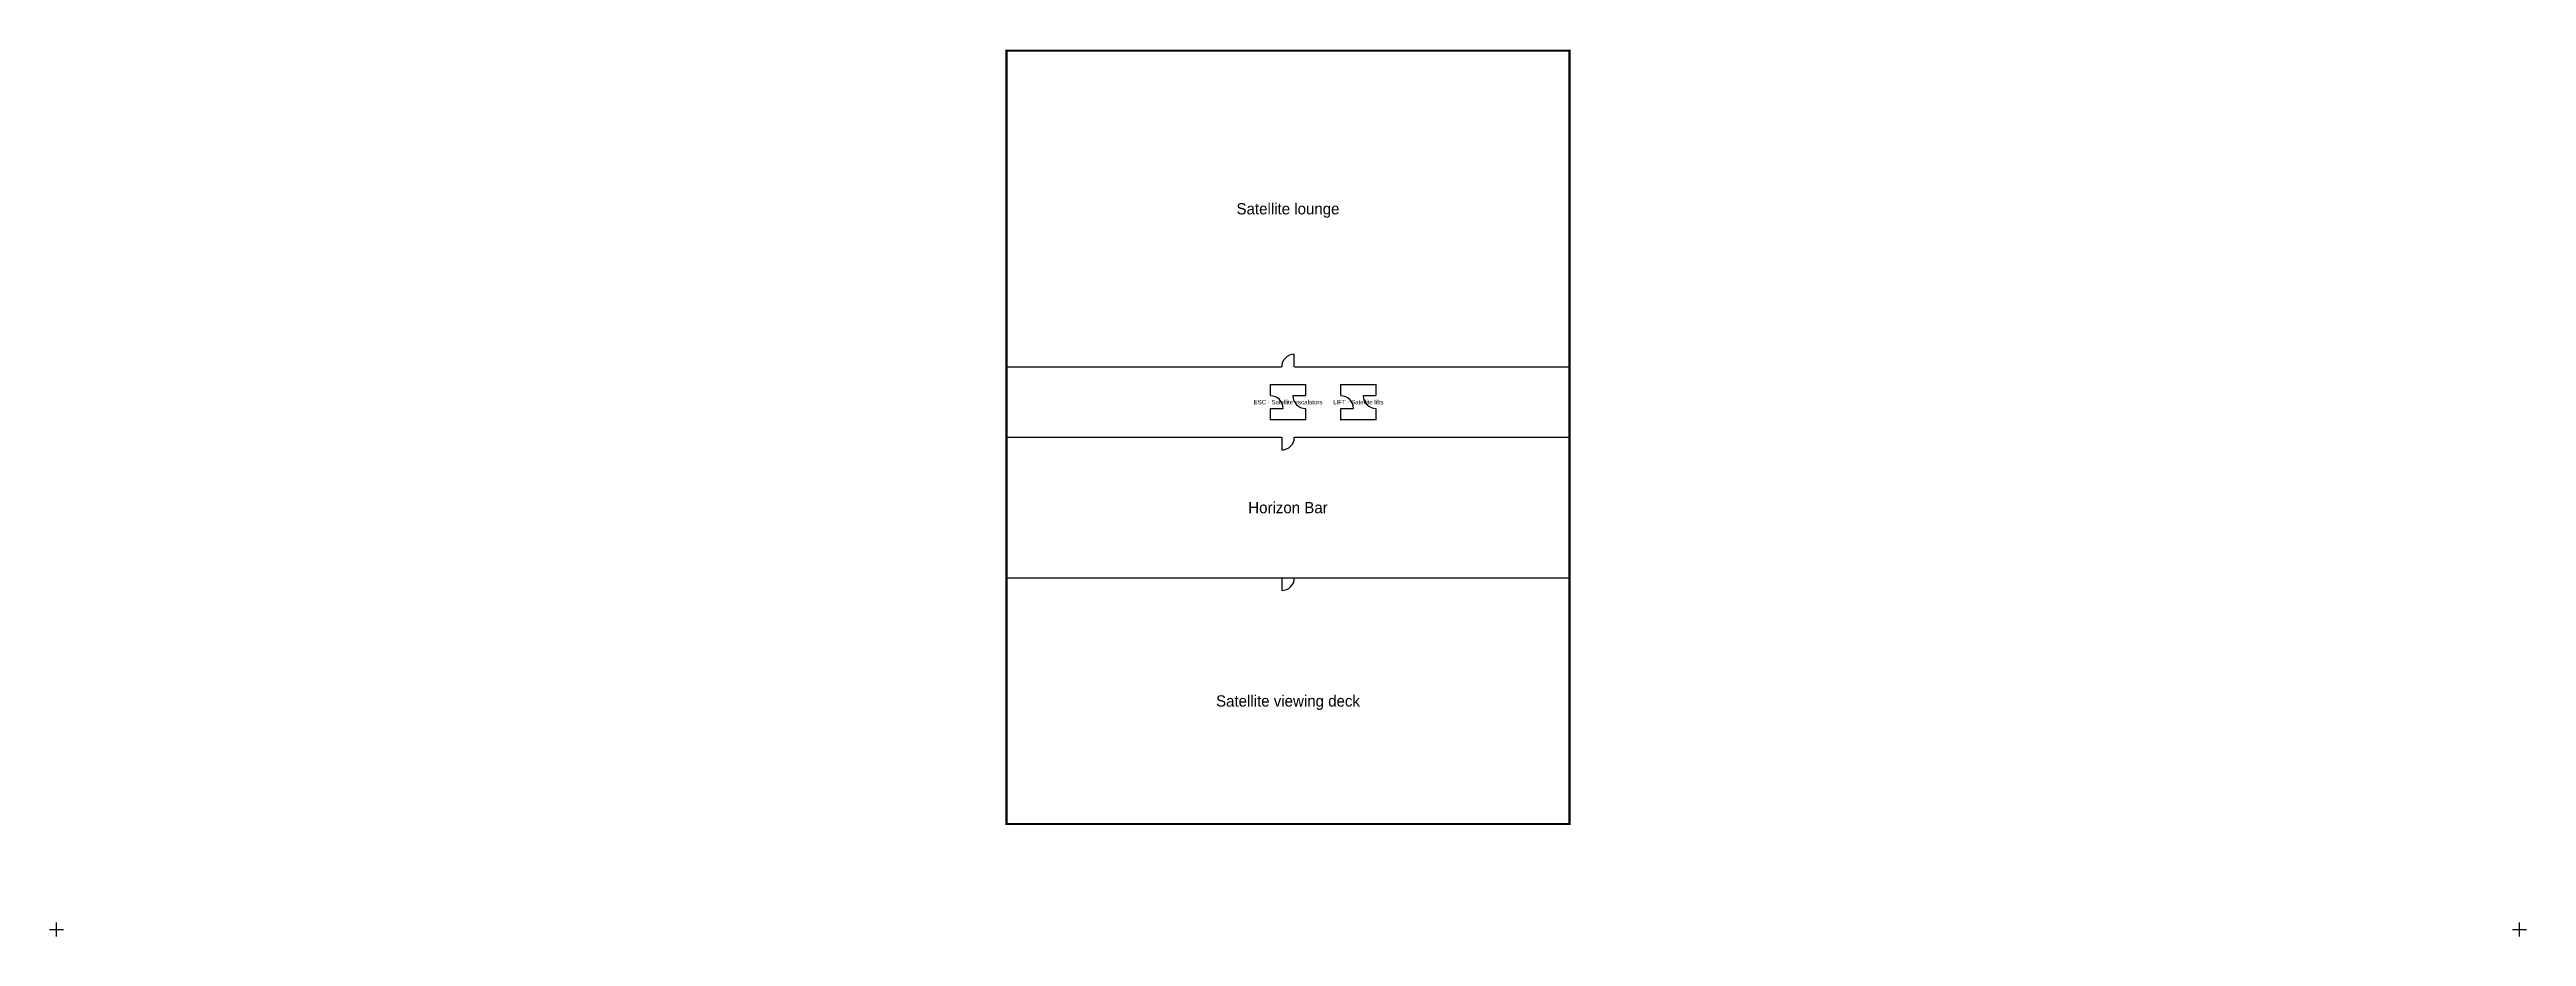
# Model space of a CAD drawing. Header units: metres. Extents: x -16 to 336, y -596 to 16.
# Drawn here: x -16 to 336, y -596 to -469.9 of the extents above.
import ezdxf
from ezdxf.enums import TextEntityAlignment as Align

# ---------------------------------------------------------------- set-up
doc = ezdxf.new("R2010")
doc.units = ezdxf.units.M
for name, color, linetype in [('A-DOOR', 3, 'Continuous'), ('A-REF', 1, 'Continuous'), ('A-TEXT', 2, 'Continuous'), ('A-WALL', 7, 'Continuous'), ('A-WALL-EXT', 7, 'Continuous')]:
    doc.layers.add(name, color=color, linetype=linetype)

msp = doc.modelspace()

# ---------------------------------------------------------------- linework, layer by layer
at = {"layer": 'A-DOOR'}
for p, q in [((160.9, -515), (160.9, -513.2)), ((157.5, -520.9), (159.3, -520.9)), ((162.5, -519.1), (160.7, -519.1)), ((167.5, -520.9), (169.3, -520.9)), ((172.5, -519.1), (170.7, -519.1)), ((159.1, -525), (159.1, -526.8)), ((159.1, -545), (159.1, -546.8))]:
    msp.add_line(p, q, dxfattribs=at)
for centre, start, end in [((160.9, -515), 90, 180), ((157.5, -520.9), 0, 90), ((162.5, -519.1), 180, -90), ((167.5, -520.9), 0, 90), ((172.5, -519.1), 180, -90), ((159.1, -525), -90, 0), ((159.1, -545), -90, 0)]:
    msp.add_arc(centre, 1.8, start, end, dxfattribs=at)
at = {"layer": 'A-REF'}
for p, q in [((-15, -596), (-15, -594)), ((335, -596), (335, -594)), ((-16, -595), (-14, -595)), ((334, -595), (336, -595))]:
    msp.add_line(p, q, dxfattribs=at)
at = {"layer": 'A-WALL', "const_width": 0.2}
for points in [[(159.1, -515), (120, -515), (120, -470), (200, -470), (200, -515), (160.9, -515)], [(157.5, -519.1), (157.5, -517.5), (162.5, -517.5), (162.5, -519.1)], [(167.5, -519.1), (167.5, -517.5), (172.5, -517.5), (172.5, -519.1)], [(162.5, -520.9), (162.5, -522.5), (157.5, -522.5), (157.5, -520.9)], [(172.5, -520.9), (172.5, -522.5), (167.5, -522.5), (167.5, -520.9)], [(160.9, -525), (200, -525), (200, -545), (120, -545), (120, -525), (159.1, -525)], [(160.9, -545), (200, -545), (200, -580), (120, -580), (120, -545), (159.1, -545)]]:
    msp.add_lwpolyline(points, dxfattribs=at)
at = {"layer": 'A-WALL-EXT', "const_width": 0.3}
msp.add_lwpolyline([(120, -470), (120, -470), (120, -580), (120, -580), (120, -580), (200, -580), (200, -580), (200, -580), (200, -470), (200, -470), (200, -470), (120, -470), (120, -470)], close=True, dxfattribs=at)

# ---------------------------------------------------------------- texts
at = {"layer": 'A-TEXT'}
for s, height, p in [('Satellite lounge', 1.6, (160, -492.5)), ('ESC · Satellite escalators', 0.625, (160, -520)), ('LIFT · Satellite lifts', 0.625, (170, -520)), ('Horizon Bar', 1.6, (160, -535)), ('Satellite viewing deck', 1.6, (160, -562.5))]:
    msp.add_text(s, height=height, dxfattribs=at).set_placement(p, align=Align.MIDDLE_CENTER)

doc.saveas('drawing.dxf')
